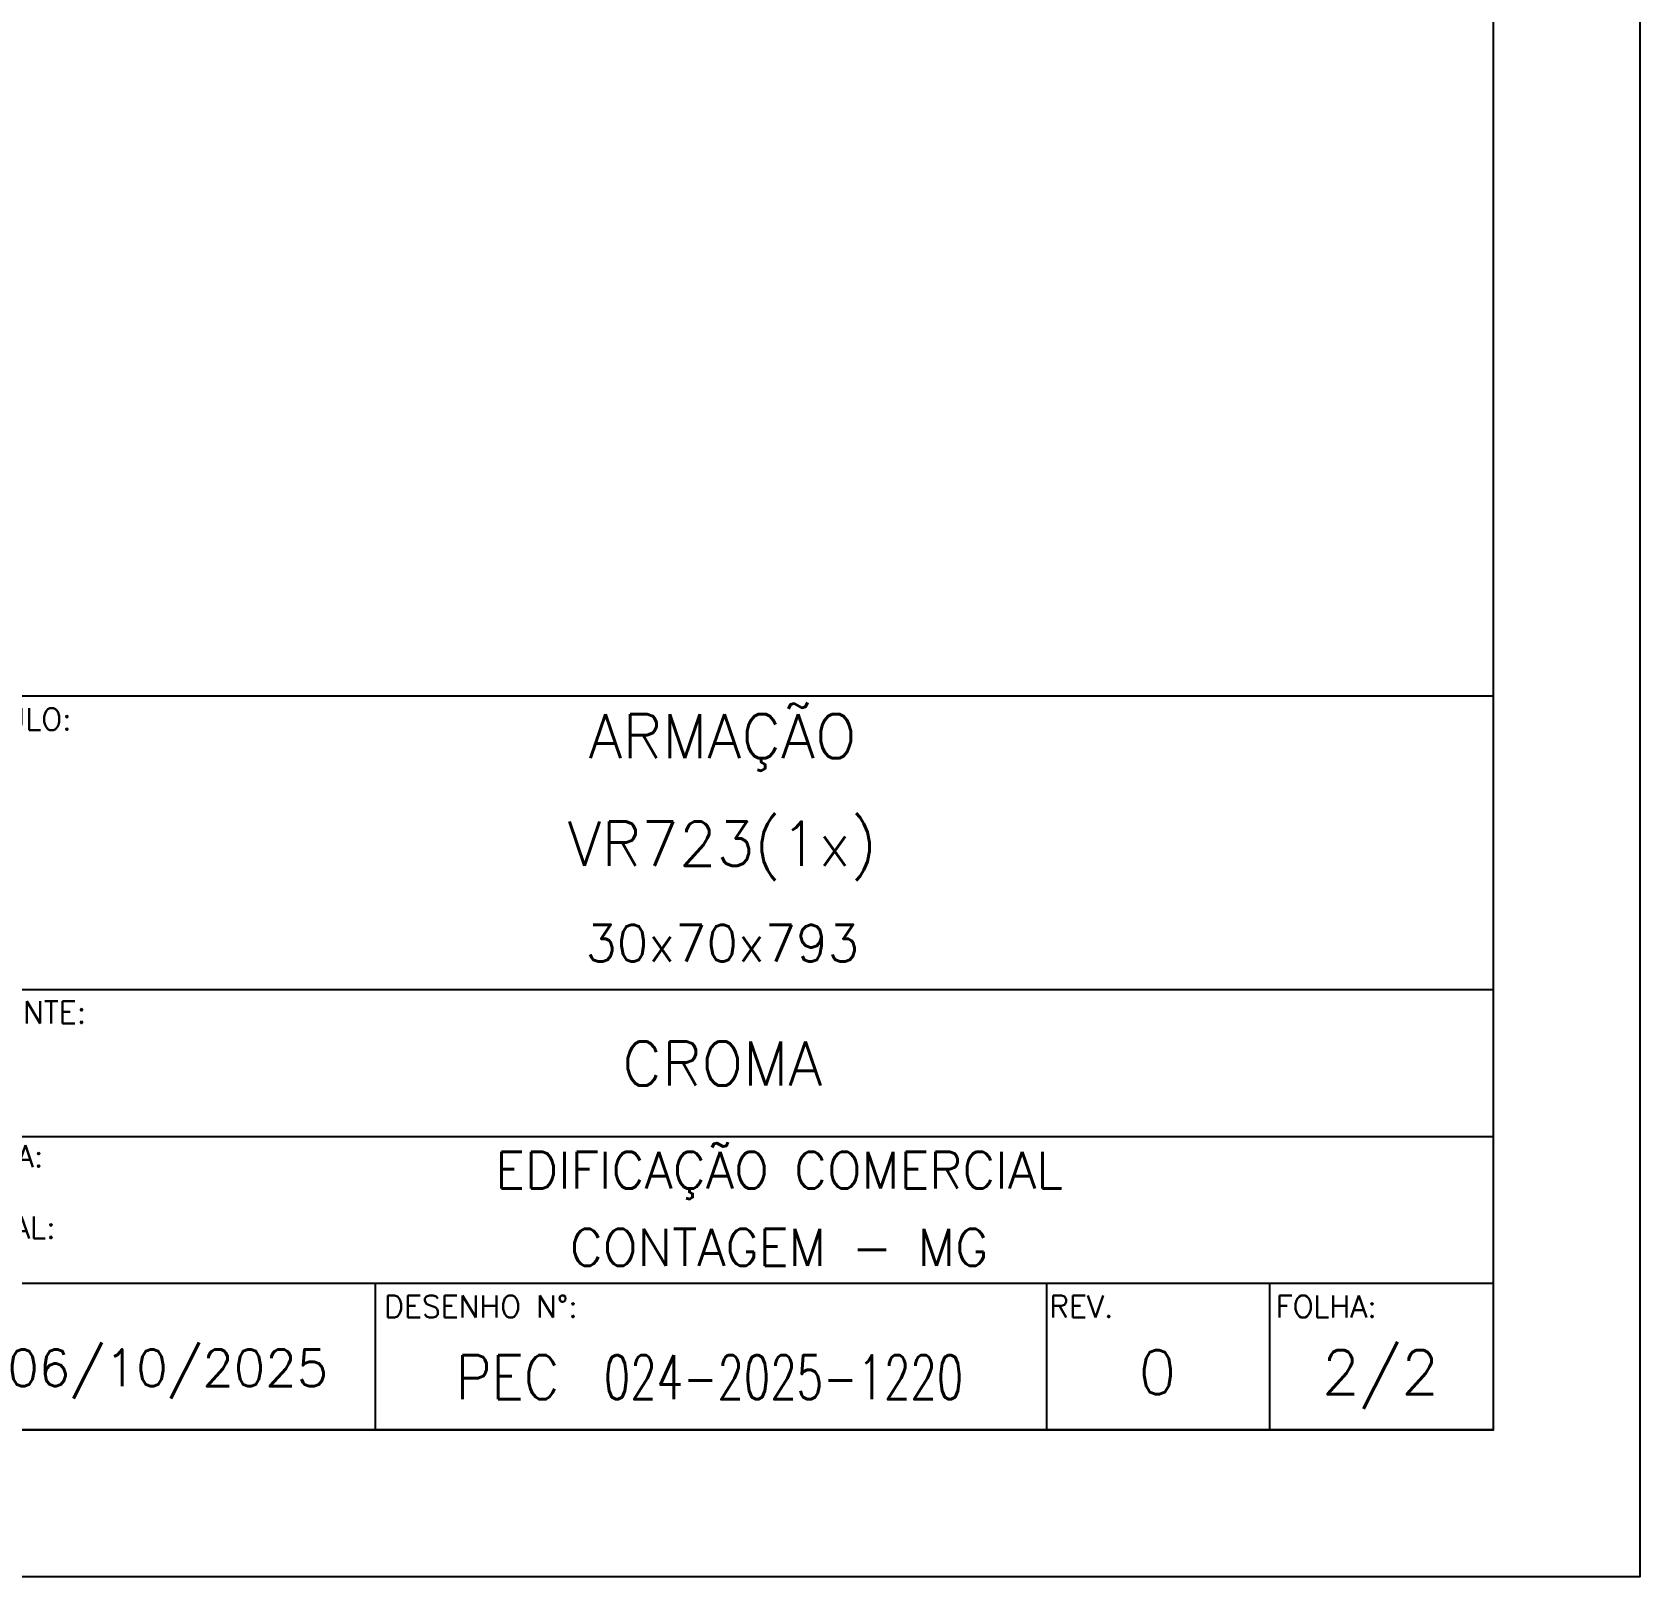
# Model space of a CAD drawing. Header units: centimetres. Extents: x 0 to 6700, y 10 to 1495.
# Drawn here: x 6152 to 6700, y 10 to 536 of the extents above; entities that cross this region are included whole.
import ezdxf
from ezdxf.enums import TextEntityAlignment as Align

# ---------------------------------------------------------------- set-up
doc = ezdxf.new("R2010")
doc.units = ezdxf.units.CM
doc.header["$LTSCALE"] = 50
doc.header["$MEASUREMENT"] = 0
doc.layers.add('COTAS-PRECON', color=1, linetype='Continuous')
doc.layers.add('FORMATO-PRECON', color=2, linetype='Continuous')
doc.styles.add('PRECON-ROMANS', font='romans.shx')
doc.styles.add('R60', font='ROMANS.shx', dxfattribs={"height": 2})
doc.styles.add('ROMANS', font='ROMANS.SHX', dxfattribs={"oblique": 15, "height": 3})

# ---------------------------------------------------------------- blocks, each defined once
blk = doc.blocks.new('A$C12EB5E76')
at = {"layer": 'FORMATO-PRECON'}
blk.add_lwpolyline([(-114.7, 1254.3), (-114.7, 4224.3), (4085.3, 4224.3), (4085.3, 1254.3)], close=True, dxfattribs=at)
at = {"layer": 'FORMATO-PRECON', "color": 6}
blk.add_lwpolyline([(135.3, 1354.3), (135.3, 4124.3), (3985.3, 4124.3), (3985.3, 1354.3)], close=True, dxfattribs=at)
blk = doc.blocks.new('CARIMBO')
at = {"layer": 'FORMATO-PRECON', "color": 6}
for p, q in [((-1050, 300), (0, 300)), ((-1750, 200), (0, 200)), ((-1750, 100), (0, 100)), ((-303.9, 0), (-303.9, 100)), ((-152, 0), (-152, 100))]:
    blk.add_line(p, q, dxfattribs=at)
blk.add_lwpolyline([(-1750, 500), (0, 500), (0, 0), (-1750, 0)], close=True, dxfattribs=at)
blk.add_lwpolyline([(-761.3, 0), (-761.3, 100)], dxfattribs=at)
at = {"layer": 'FORMATO-PRECON', "style": 'ROMANS'}
for s, p in [('TÍTULO:', (-1039.6, 476.7)), ('CLIENTE:', (-1043.1, 277)), ('OBRA:', (-1046.6, 179.1)), ('LOCAL:', (-1046.6, 130.5)), ('DESENHO N%%d:', (-755.3, 76.7)), ('REV.', (-302.3, 76.7)), ('FOLHA:', (-148, 76.7))]:
    blk.add_text(s, height=15, dxfattribs=at).set_placement(p)
at = {"layer": 'FORMATO-PRECON', "color": 4, "linetype": 'ByBlock', "style": 'R60', "width": 0.9}
blk.add_text('PEC', height=30, dxfattribs=at).set_placement((-706.5, 21))
at = {"layer": 'FORMATO-PRECON', "color": 5, "style": 'PRECON-ROMANS', "flags": 8}
for p in [(-524.8, 472.6), (-525, 423), (-525, 399.4), (-525, 376)]:
    blk.add_attdef('X', text='', height=30, dxfattribs=at).set_placement(p, align=Align.MIDDLE_CENTER)
at = {"layer": 'FORMATO-PRECON', "color": 3, "style": 'PRECON-ROMANS', "flags": 8}
for p in [(-525, 331.7), (-486.3, 177), (-486.3, 124.4)]:
    blk.add_attdef('X', text='', height=25, dxfattribs=at).set_placement(p, align=Align.MIDDLE_CENTER)
at = {"layer": 'FORMATO-PRECON', "color": 4, "style": 'PRECON-ROMANS', "flags": 8}
for p in [(-525, 249.6), (-483.3, 36), (-228.7, 39.4), (-76.7, 39.4)]:
    blk.add_attdef('X', text='', height=30, dxfattribs=at).set_placement(p, align=Align.MIDDLE_CENTER)
at = {"layer": 'FORMATO-PRECON', "color": 2, "style": 'PRECON-ROMANS', "flags": 8}
for height, p in [(20, (-1635.8, 142.3)), (20, (-1402.5, 142.3)), (20, (-1169.1, 142.3)), (30, (-902.7, 42.3)), (20, (-1635.8, 42.3))]:
    blk.add_attdef('X', text='', height=height, dxfattribs=at).set_placement(p, align=Align.MIDDLE_CENTER)

msp = doc.modelspace()

# ---------------------------------------------------------------- block references
at = {"layer": 'COTAS-PRECON', "xscale": 0.5000000000000071, "yscale": 0.5000000000000071, "zscale": 0.5000000000000071}
msp.add_blockref('A$C12EB5E76', (4657.345, -617.411), dxfattribs=at)
at = {"layer": 'FORMATO-PRECON'}
ref = msp.add_blockref('CARIMBO', (6650, 59.728), dxfattribs=dict(at, xscale=0.4999999945868204, yscale=0.4999999945868204, zscale=0.4999999945868204))
ref.add_attrib('X', 'ARMAÇÃO', dxfattribs={"color": 5, "height": 15, "style": 'PRECON-ROMANS', "flags": 8}).set_placement((6387.582, 296.044), align=Align.MIDDLE_CENTER)
ref.add_attrib('X', 'VR723(1x)', dxfattribs={"color": 5, "height": 15, "style": 'PRECON-ROMANS', "flags": 8}).set_placement((6387.508, 259.411), align=Align.MIDDLE_CENTER)
ref.add_attrib('X', '30x70x793', dxfattribs={"color": 3, "height": 12.5, "style": 'PRECON-ROMANS', "flags": 8}).set_placement((6387.508, 225.565), align=Align.MIDDLE_CENTER)
ref.add_attrib('X', 'CROMA', dxfattribs={"color": 4, "height": 15, "style": 'PRECON-ROMANS', "flags": 8}).set_placement((6387.508, 184.528), align=Align.MIDDLE_CENTER)
ref.add_attrib('X', 'EDIFICAÇÃO COMERCIAL', dxfattribs={"color": 3, "height": 12.5, "style": 'PRECON-ROMANS', "flags": 8}).set_placement((6406.836, 148.211), align=Align.MIDDLE_CENTER)
ref.add_attrib('X', 'CONTAGEM - MG', dxfattribs={"color": 3, "height": 12.5, "style": 'PRECON-ROMANS', "flags": 8}).set_placement((6406.836, 121.94), align=Align.MIDDLE_CENTER)
ref.add_attrib('X', '06/10/2025', dxfattribs={"color": 2, "height": 12.5, "style": 'PRECON-ROMANS'}).set_placement((6198.629, 80.902), align=Align.MIDDLE_CENTER)
ref.add_attrib('X', '024-2025-1220', dxfattribs={"color": 4, "height": 15, "style": 'PRECON-ROMANS', "width": 0.7}).set_placement((6408.337, 77.716), align=Align.MIDDLE_CENTER)
ref.add_attrib('X', '0', dxfattribs={"color": 4, "height": 15, "style": 'PRECON-ROMANS'}).set_placement((6535.671, 79.415), align=Align.MIDDLE_CENTER)
ref.add_attrib('X', '2/2', dxfattribs={"color": 4, "height": 15, "style": 'PRECON-ROMANS'}).set_placement((6611.648, 79.415), align=Align.MIDDLE_CENTER)

doc.saveas('drawing.dxf')
